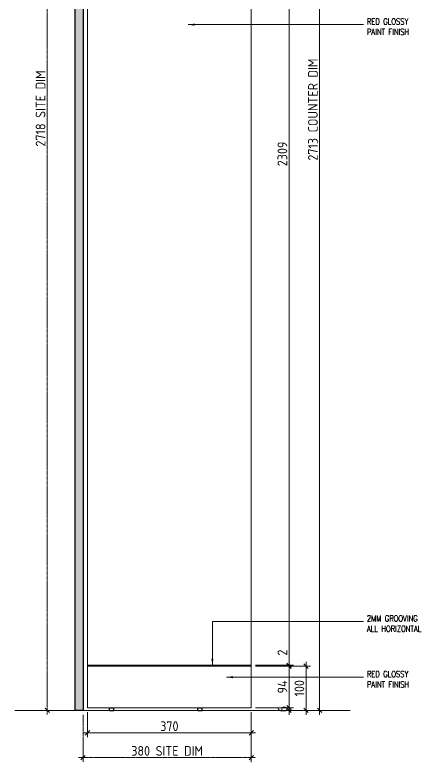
# Model space of a CAD drawing. Header units: millimetres. Extents: x 539949 to 547802, y -525020 to -515511.
# Drawn here: x 543785 to 544702, y -519999 to -518312 of the extents above; entities that cross this region are included whole.
import ezdxf

# ---------------------------------------------------------------- set-up
doc = ezdxf.new("R2010")
doc.units = ezdxf.units.MM
doc.header["$LTSCALE"] = 5
doc.header["$MEASUREMENT"] = 0
doc.header["$PDMODE"] = 35
doc.linetypes.add('CENTER2', pattern=[1.125, 0.75, -0.125, 0.125, -0.125])
doc.linetypes.add('phl_thick', pattern=[0])
doc.layers.add('Decolab', color=7, linetype='Continuous', lineweight=0)
doc.layers.add('MDF', color=41, linetype='Continuous', lineweight=0)
for name, color, linetype in [('DIM-10', 1, 'Continuous'), ('HACTH', 8, 'Continuous'), ('Hardware', 9, 'Continuous'), ('HATCH', 8, 'Continuous'), ('L-Det Tag', 7, 'Continuous')]:
    doc.layers.add(name, color=color, linetype=linetype)
doc.styles.add('ABRA', font='romans.shx', dxfattribs={"width": 0.8, "bigfont": 'bigfont.shx'})
doc.styles.add('ISOCP', font='isocp.shx')
doc.styles.get("Standard").update_dxf_attribs({"font": 'arial.ttf'})
doc.dimstyles.new('dim', dxfattribs={"dimtxt": 2, "dimasz": 2, "dimexe": 1, "dimexo": 1, "dimgap": 1, "dimtad": 1, "dimdec": 0, "dimdsep": 46, "dimtxsty": 'Standard', "dimblk": 'OBLIQUE', "dimcen": 0, "dimdle": 1, "dimclrd": 1, "dimclre": 1, "dimclrt": 1, "dimadec": 0, "dimazin": 0, "dimtfac": 1, "dimtdec": 0, "dimtix": 1, "dimtmove": 0, "dimatfit": 3, "dimfxl": 1, "dimlwd": 0, "dimlwe": 0, "dimarcsym": 0})
doc.dimstyles.new('DL - 10', dxfattribs={"dimscale": 10, "dimtxt": 2.2, "dimasz": 1, "dimexe": 1, "dimexo": 1, "dimgap": 0.4, "dimtad": 1, "dimdec": 0, "dimdsep": 46, "dimtxsty": 'ISOCP', "dimblk": 'OBLIQUE', "dimcen": 0.5, "dimdle": 1, "dimclrd": 256, "dimclre": 256, "dimclrt": 2, "dimadec": 0, "dimazin": 2, "dimtfac": 1, "dimtdec": 0, "dimtix": 1, "dimtmove": 1, "dimatfit": 3, "dimldrblk": 'OPEN90', "dimfxl": 1, "dimlwd": 9, "dimlwe": 9, "dimarcsym": 0})

# ---------------------------------------------------------------- blocks, each defined once
blk = doc.blocks.new('_OBLIQUE')
at = {"color": 0, "linetype": 'ByBlock', "lineweight": -2}
blk.add_line((-0.5, -0.5), (0.5, 0.5), dxfattribs=at)
blk = doc.blocks.new('*D77')
at = {"layer": 'Defpoints', "color": 0, "transparency": 16777216}
for p in [(544318.5, -517471.2), (544318.5, -519780.3), (544403.9, -519780.3)]:
    blk.add_point(p, dxfattribs=at)
at = {"layer": 'DIM-10', "lineweight": 9, "transparency": 16777216}
for p, q in [((544403.9, -517461.2), (544403.9, -519790.3)), ((544328.5, -517471.2), (544413.9, -517471.2)), ((544328.5, -519780.3), (544413.9, -519780.3))]:
    blk.add_line(p, q, dxfattribs=at)
at = {"layer": 'DIM-10', "lineweight": 9, "transparency": 16777216, "xscale": 10, "yscale": 10, "zscale": 10}
for p, rotation in [((544403.9, -517471.2), 90), ((544403.9, -519780.3), 270)]:
    blk.add_blockref('_OBLIQUE', p, dxfattribs=dict(at, rotation=rotation))
at = {"layer": 'DIM-10', "color": 2, "transparency": 16777216, "insert": (544388.9, -518625.7), "char_height": 22, "attachment_point": 5, "rotation": 90, "style": 'ISOCP'}
blk.add_mtext('2309', dxfattribs=at)
blk = doc.blocks.new('_Open90')
at = {"color": 0, "linetype": 'ByBlock', "lineweight": -2}
for p, q in [((0, 0), (-1, 0)), ((-0.5, 0.5), (0, 0)), ((0, 0), (-0.5, -0.5))]:
    blk.add_line(p, q, dxfattribs=at)
blk = doc.blocks.new('*D80')
at = {"layer": 'Defpoints', "color": 0, "transparency": 16777216}
for p in [(544318.5, -519782.3), (544318.5, -519876.2), (544403.9, -519876.2)]:
    blk.add_point(p, dxfattribs=at)
at = {"layer": 'DIM-10', "lineweight": 9, "transparency": 16777216}
for p, q in [((544403.9, -519772.3), (544403.9, -519886.2)), ((544328.5, -519782.3), (544413.9, -519782.3)), ((544328.5, -519876.2), (544413.9, -519876.2))]:
    blk.add_line(p, q, dxfattribs=at)
at = {"layer": 'DIM-10', "lineweight": 9, "transparency": 16777216, "xscale": 10, "yscale": 10, "zscale": 10}
for p, rotation in [((544403.9, -519782.3), 90), ((544403.9, -519876.2), 270)]:
    blk.add_blockref('_OBLIQUE', p, dxfattribs=dict(at, rotation=rotation))
at = {"layer": 'DIM-10', "color": 2, "transparency": 16777216, "insert": (544388.9, -519829.3), "char_height": 22, "attachment_point": 5, "rotation": 90, "style": 'ISOCP'}
blk.add_mtext('94', dxfattribs=at)
blk = doc.blocks.new('*D49')
at = {"layer": 'Defpoints', "color": 0, "transparency": 16777216}
for p in [(544318.5, -519780.3), (544403.9, -519780.3), (544318.5, -519782.3)]:
    blk.add_point(p, dxfattribs=at)
at = {"layer": 'DIM-10', "lineweight": 9, "transparency": 16777216}
for p, q in [((544328.5, -519780.3), (544413.9, -519780.3)), ((544403.9, -519780.3), (544403.9, -519770.3)), ((544403.9, -519782.3), (544403.9, -519780.3)), ((544328.5, -519782.3), (544413.9, -519782.3)), ((544403.9, -519782.3), (544403.9, -519792.3))]:
    blk.add_line(p, q, dxfattribs=at)
at = {"layer": 'DIM-10', "lineweight": 9, "transparency": 16777216, "xscale": 10, "yscale": 10, "zscale": 10}
for p, rotation in [((544403.9, -519780.3), 270), ((544403.9, -519782.3), 90)]:
    blk.add_blockref('_OBLIQUE', p, dxfattribs=dict(at, rotation=rotation))
at = {"layer": 'DIM-10', "color": 2, "transparency": 16777216, "insert": (544388.9, -519751.8), "char_height": 22, "attachment_point": 5, "rotation": 90, "style": 'ISOCP'}
blk.add_mtext('2', dxfattribs=at)
blk = doc.blocks.new('*D50')
at = {"layer": 'Defpoints', "color": 0, "transparency": 16777216}
for p in [(544318.5, -517169.2), (544318.5, -519882.2), (544473.1, -519882.2)]:
    blk.add_point(p, dxfattribs=at)
at = {"layer": 'DIM-10', "lineweight": 9, "transparency": 16777216}
for p, q in [((544473.1, -517159.2), (544473.1, -519892.2)), ((544328.5, -517169.2), (544483.1, -517169.2)), ((544328.5, -519882.2), (544483.1, -519882.2))]:
    blk.add_line(p, q, dxfattribs=at)
at = {"layer": 'DIM-10', "lineweight": 9, "transparency": 16777216, "xscale": 10, "yscale": 10, "zscale": 10}
for p, rotation in [((544473.1, -517169.2), 90), ((544473.1, -519882.2), 270)]:
    blk.add_blockref('_OBLIQUE', p, dxfattribs=dict(at, rotation=rotation))
at = {"layer": 'DIM-10', "color": 2, "transparency": 16777216, "insert": (544457.9, -518525.7), "char_height": 22, "attachment_point": 5, "rotation": 90, "style": 'ISOCP'}
blk.add_mtext('2713 COUNTER DIM', dxfattribs=at)
blk = doc.blocks.new('*D81')
at = {"layer": 'Defpoints', "color": 0, "transparency": 16777216}
for p in [(543948.5, -519876.2), (544318.5, -519882.2), (544318.5, -519932.9)]:
    blk.add_point(p, dxfattribs=at)
at = {"layer": 'DIM-10', "lineweight": 9, "transparency": 16777216}
for p, q in [((543948.5, -519886.2), (543948.5, -519942.9)), ((544318.5, -519892.2), (544318.5, -519942.9)), ((543938.5, -519932.9), (544328.5, -519932.9))]:
    blk.add_line(p, q, dxfattribs=at)
at = {"layer": 'DIM-10', "lineweight": 9, "transparency": 16777216, "xscale": 10, "yscale": 10, "zscale": 10, "rotation": 180}
blk.add_blockref('_OBLIQUE', (543948.5, -519932.9), dxfattribs=at)
at = {"layer": 'DIM-10', "lineweight": 9, "transparency": 16777216, "xscale": 10, "yscale": 10, "zscale": 10}
blk.add_blockref('_OBLIQUE', (544318.5, -519932.9), dxfattribs=at)
at = {"layer": 'DIM-10', "color": 2, "transparency": 16777216, "insert": (544133.5, -519917.9), "char_height": 22, "attachment_point": 5, "style": 'ISOCP'}
blk.add_mtext('370', dxfattribs=at)
blk = doc.blocks.new('A$Ceeba6900')
at = {"layer": 'Hardware', "linetype": 'phl_thick'}
for p, q in [((0, 5.7), (9.5, 5.7)), ((0, 0), (0, 5.7)), ((0, 0), (9.5, 0)), ((0.3, 6), (9.3, 6)), ((9.5, 0), (9.5, 5.7))]:
    blk.add_line(p, q, dxfattribs=at)
for centre, start, end in [((-2, 7.8), 314.0741, 322.0067), ((11.5, 7.8), 217.9933, 225.9259)]:
    blk.add_arc(centre, 2.88, start, end, dxfattribs=at)
blk = doc.blocks.new('*D333')
at = {"layer": 'Defpoints', "color": 0, "transparency": 16777216}
for p in [(544318.5, -519876.2), (544318.5, -519882.2), (544403.9, -519882.2)]:
    blk.add_point(p, dxfattribs=at)
at = {"layer": 'DIM-10', "lineweight": 9, "transparency": 16777216}
for p, q in [((544328.5, -519876.2), (544413.9, -519876.2)), ((544328.5, -519882.2), (544413.9, -519882.2)), ((544403.9, -519876.2), (544403.9, -519866.2)), ((544403.9, -519876.2), (544403.9, -519882.2)), ((544403.9, -519882.2), (544403.9, -519892.2))]:
    blk.add_line(p, q, dxfattribs=at)
at = {"layer": 'DIM-10', "lineweight": 9, "transparency": 16777216, "xscale": 10, "yscale": 10, "zscale": 10}
for p, rotation in [((544403.9, -519876.2), 270), ((544403.9, -519882.2), 90)]:
    blk.add_blockref('_OBLIQUE', p, dxfattribs=dict(at, rotation=rotation))
at = {"layer": 'DIM-10', "color": 2, "transparency": 16777216, "insert": (544388.9, -519879.2), "char_height": 22, "attachment_point": 5, "rotation": 90, "style": 'ISOCP'}
blk.add_mtext('6', dxfattribs=at)
blk = doc.blocks.new('*D334')
at = {"layer": 'Defpoints', "color": 0, "transparency": 16777216}
for p in [(544318.5, -519782.3), (544283.4, -519882.2), (544442.3, -519882.2)]:
    blk.add_point(p, dxfattribs=at)
at = {"layer": 'DIM-10', "lineweight": 9, "transparency": 16777216}
for p, q in [((544442.3, -519772.3), (544442.3, -519892.2)), ((544328.5, -519782.3), (544452.3, -519782.3)), ((544293.4, -519882.2), (544452.3, -519882.2))]:
    blk.add_line(p, q, dxfattribs=at)
at = {"layer": 'DIM-10', "lineweight": 9, "transparency": 16777216, "xscale": 10, "yscale": 10, "zscale": 10}
for p, rotation in [((544442.3, -519782.3), 90), ((544442.3, -519882.2), 270)]:
    blk.add_blockref('_OBLIQUE', p, dxfattribs=dict(at, rotation=rotation))
at = {"layer": 'DIM-10', "color": 2, "transparency": 16777216, "insert": (544427.3, -519832.3), "char_height": 22, "attachment_point": 5, "rotation": 90, "style": 'ISOCP'}
blk.add_mtext('100', dxfattribs=at)
blk = doc.blocks.new('*D341')
at = {"layer": 'Defpoints', "color": 0, "linetype": 'CENTER2', "transparency": 16777216}
for p in [(543920.5, -517164.2), (543857.6, -519882.2), (543920.5, -519882.2)]:
    blk.add_point(p, dxfattribs=at)
at = {"layer": 'DIM-10', "linetype": 'CENTER2', "lineweight": 9, "transparency": 16777216}
for p, q in [((543910.5, -517164.2), (543847.6, -517164.2)), ((543857.6, -517154.2), (543857.6, -519892.2)), ((543910.5, -519882.2), (543847.6, -519882.2))]:
    blk.add_line(p, q, dxfattribs=at)
at = {"layer": 'DIM-10', "linetype": 'CENTER2', "lineweight": 9, "transparency": 16777216, "xscale": 10, "yscale": 10, "zscale": 10}
for p, rotation in [((543857.6, -517164.2), 90), ((543857.6, -519882.2), 270)]:
    blk.add_blockref('_OBLIQUE', p, dxfattribs=dict(at, rotation=rotation))
at = {"layer": 'DIM-10', "color": 2, "linetype": 'CENTER2', "transparency": 16777216, "insert": (543842.5, -518523.2), "char_height": 22, "attachment_point": 5, "rotation": 90, "style": 'ISOCP'}
blk.add_mtext('{\\C24;2718 SITE DIM}', dxfattribs=at)
blk = doc.blocks.new('*D366')
at = {"layer": 'Defpoints', "color": 0, "linetype": 'CENTER2', "transparency": 16777216}
for p in [(543938.5, -519882.2), (544318.5, -519876.2), (544318.5, -519988.9)]:
    blk.add_point(p, dxfattribs=at)
at = {"layer": 'DIM-10', "linetype": 'CENTER2', "lineweight": 9, "transparency": 16777216}
for p, q in [((543938.5, -519892.2), (543938.5, -519998.9)), ((544318.5, -519886.2), (544318.5, -519998.9)), ((543928.5, -519988.9), (544328.5, -519988.9))]:
    blk.add_line(p, q, dxfattribs=at)
at = {"layer": 'DIM-10', "linetype": 'CENTER2', "lineweight": 9, "transparency": 16777216, "xscale": 10, "yscale": 10, "zscale": 10, "rotation": 180}
blk.add_blockref('_OBLIQUE', (543938.5, -519988.9), dxfattribs=at)
at = {"layer": 'DIM-10', "linetype": 'CENTER2', "lineweight": 9, "transparency": 16777216, "xscale": 10, "yscale": 10, "zscale": 10}
blk.add_blockref('_OBLIQUE', (544318.5, -519988.9), dxfattribs=at)
at = {"layer": 'DIM-10', "color": 2, "linetype": 'CENTER2', "transparency": 16777216, "insert": (544128.5, -519973.7), "char_height": 22, "width": 202.923, "attachment_point": 5, "style": 'ISOCP'}
blk.add_mtext('{\\C24;380 SITE DIM}', dxfattribs=at)

msp = doc.modelspace()

# ---------------------------------------------------------------- hatches: boundary and pattern name
at = {"layer": 'HATCH'}
h = msp.add_hatch(dxfattribs=at)
h.set_pattern_fill('HOUND', color=256, scale=100)
h.set_pattern_definition([(0, (-30, 0), (25, 6.25), [100, -50]), (90, (-30, 0), (-6.25, -25), [100, -50])])
h.paths.add_polyline_path([(543920.5, -517064.2), (543938.5, -517064.2), (543938.5, -519882.2), (543920.5, -519882.2)])

# ---------------------------------------------------------------- linework, layer by layer
at = {"layer": 'Decolab'}
msp.add_line((543784.6, -519882.2), (544542.3, -519882.2), dxfattribs=at)
at = {"layer": 'HACTH'}
msp.add_lwpolyline([(543920.5, -517064.2), (543938.5, -517064.2), (543938.5, -519882.2), (543920.5, -519882.2)], close=True, dxfattribs=at)
at = {"layer": 'MDF'}
for points in [[(543948.5, -517471.2), (544318.5, -517471.2), (544318.5, -519780.3), (543948.5, -519780.3)], [(544318.5, -517471.2), (543948.5, -517471.2), (543948.5, -519876.2), (544318.5, -519876.2)], [(544318.5, -519782.3), (543948.5, -519782.3), (543948.5, -519876.2), (544318.5, -519876.2)]]:
    msp.add_lwpolyline(points, close=True, dxfattribs=at)

# ---------------------------------------------------------------- block references
at = {"layer": 'Decolab'}
for p in [(543998.5, -519882.2), (544198, -519882.2)]:
    msp.add_blockref('A$Ceeba6900', p, dxfattribs=at)

# ---------------------------------------------------------------- texts
at = {"layer": 'L-Det Tag', "color": 7, "char_height": 14, "attachment_point": 4, "style": 'ABRA'}
for s, width, insert in [('{\\Fromans|c0;RED GLOSSY PAINT FINISH}', 109.279, (544579.8, -518338.5)), ('{\\Fromans|c0;2MM GROOVING ALL HORIZONTAL}', 138.807, (544579.8, -519686.3)), ('{\\Fromans|c0;RED GLOSSY PAINT FINISH}', 109.279, (544579.8, -519812))]:
    msp.add_mtext_dynamic_manual_height_columns(s, width=width, gutter_width=24, heights=[-37.3], dxfattribs=dict(at, insert=insert))

# ---------------------------------------------------------------- dimensions: what is measured, and where the dimension line sits
at = {"layer": 'DIM-10', "linetype": 'CENTER2'}
dim = msp.add_linear_dim(base=(543857.6, -519882.2), p1=(543920.5, -517164.2), p2=(543920.5, -519882.2), angle=90, text='{\\C24;<> SITE DIM}', dimstyle='DL - 10', dxfattribs=at)
dim.commit()
dim.dimension.update_dxf_attribs({"geometry": '*D341', "text_midpoint": (543842.5, -518523.2)})
at = {"layer": 'DIM-10'}
dim = msp.add_linear_dim(base=(544473.1, -519882.2), p1=(544318.5, -517169.2), p2=(544318.5, -519882.2), angle=90, text='<> COUNTER DIM', dimstyle='DL - 10', dxfattribs=at)
dim.commit()
dim.dimension.update_dxf_attribs({"geometry": '*D50', "text_midpoint": (544473.1, -518525.7), "dimtype": 128})
for p1, picture, middle in [((544318.5, -517471.2), '*D77', (544403.9, -518625.7)), ((544318.5, -519782.3), '*D49', (544403.9, -519751.8))]:
    dim = msp.add_linear_dim(base=(544403.9, -519780.3), p1=p1, p2=(544318.5, -519780.3), angle=90, dimstyle='DL - 10', dxfattribs=at)
    dim.commit()
    dim.dimension.update_dxf_attribs({"geometry": picture, "text_midpoint": middle, "dimtype": 128})
for base, p1, p2, picture, middle in [((544442.3, -519882.2), (544318.5, -519782.3), (544283.4, -519882.2), '*D334', (544427.3, -519832.3)), ((544403.9, -519876.2), (544318.5, -519782.3), (544318.5, -519876.2), '*D80', (544388.9, -519829.3)), ((544403.9, -519882.2), (544318.5, -519876.2), (544318.5, -519882.2), '*D333', (544388.9, -519879.2))]:
    dim = msp.add_linear_dim(base=base, p1=p1, p2=p2, angle=90, dimstyle='DL - 10', dxfattribs=at)
    dim.commit()
    dim.dimension.update_dxf_attribs({"geometry": picture, "text_midpoint": middle})
at = {"layer": 'DIM-10', "linetype": 'CENTER2'}
dim = msp.add_linear_dim(base=(544318.5, -519988.9), p1=(543938.5, -519882.2), p2=(544318.5, -519876.2), text='{\\C24;<> SITE DIM}', dimstyle='DL - 10', dxfattribs=at)
dim.commit()
dim.dimension.update_dxf_attribs({"geometry": '*D366', "text_midpoint": (544128.5, -519973.7)})
at = {"layer": 'DIM-10'}
dim = msp.add_linear_dim(base=(544318.5, -519932.9), p1=(543948.5, -519876.2), p2=(544318.5, -519882.2), dimstyle='DL - 10', dxfattribs=at)
dim.commit()
dim.dimension.update_dxf_attribs({"geometry": '*D81', "text_midpoint": (544133.5, -519917.9)})

# ---------------------------------------------------------------- leaders
for points in [[(544175.8, -518333.8), (544572.5, -518333.8)], [(544230.8, -519780.3), (544230.8, -519681.6), (544572.5, -519681.6)], [(544262.3, -519807.3), (544572.5, -519807.3)]]:
    msp.add_leader(points, dimstyle='dim', override={"dimscale": 1, "dimasz": 15, "dimtad": 0, "dimclrt": 4, "dimfxlon": 1})

doc.saveas('drawing.dxf')
